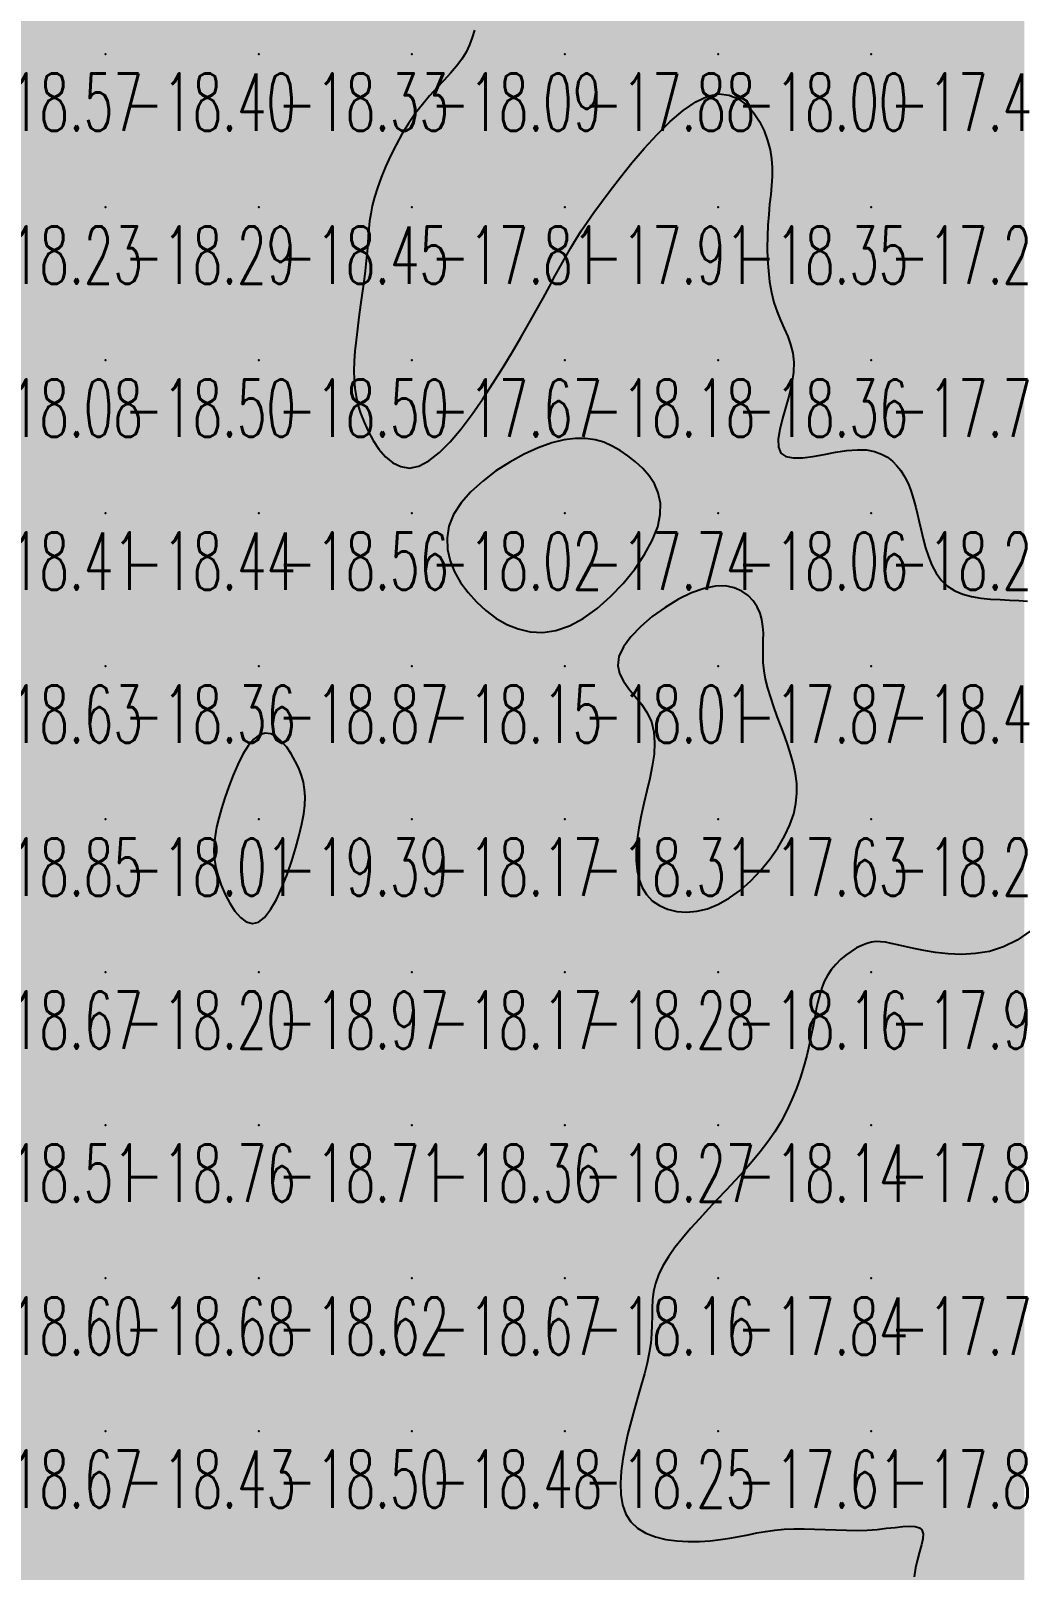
# Model space of a CAD drawing. Header units: millimetres. Extents: x 88261 to 90953, y 390274 to 392322.
# Drawn here: x 89335.4 to 89400, y 391238.2 to 391338.8 of the extents above; entities that cross this region are included whole.
import ezdxf
from ezdxf.enums import TextEntityAlignment as Align

# ---------------------------------------------------------------- set-up
doc = ezdxf.new("R2010")
doc.units = ezdxf.units.MM
doc.header["$LTSCALE"] = 25
for name, color, linetype in [('CN_03_00', 7, 'Continuous'), ('COTEAlt', 7, 'Continuous'), ('TN_COLORIAGE', 7, 'Continuous')]:
    doc.layers.add(name, color=color, linetype=linetype)
doc.styles.add('Simplex 1.0', font='Simplex.shx', dxfattribs={"width": 0.99, "height": 2.5})
doc.styles.get("Standard").update_dxf_attribs({"font": 'times.ttf'})

# ---------------------------------------------------------------- blocks, each defined once
blk = doc.blocks.new('COTE')
at = {"color": 0}
blk.add_point((0, 0), dxfattribs=at)
at = {"layer": 'COTEAlt'}
blk.add_attdef('ALT', text='', height=3.75, dxfattribs=at).set_placement((1.25, -1.25), align=Align.TOP_LEFT)

msp = doc.modelspace()

# ---------------------------------------------------------------- linework, layer by layer
at = {"layer": 'CN_03_00', "elevation": -18, "flags": 128}
for points in [[(89364.34, 391338.83), (89364.2, 391338.33), (89364.03, 391337.85), (89363.81, 391337.38), (89363.51, 391336.92), (89363.16, 391336.46), (89362.77, 391336), (89362.34, 391335.53), (89361.88, 391335.04), (89361.41, 391334.52), (89360.94, 391333.97), (89360.47, 391333.37), (89360.03, 391332.72), (89359.61, 391332.03), (89359.22, 391331.32), (89358.86, 391330.6), (89358.54, 391329.88), (89358.26, 391329.18), (89358.02, 391328.52), (89357.82, 391327.9), (89357.67, 391327.34), (89357.57, 391326.82), (89357.49, 391326.34), (89357.44, 391325.86), (89357.4, 391325.38), (89357.37, 391324.88), (89357.33, 391324.35), (89357.28, 391323.75), (89357.2, 391323.1), (89357.11, 391322.38), (89357.01, 391321.63), (89356.91, 391320.86), (89356.8, 391320.07), (89356.7, 391319.3), (89356.61, 391318.55), (89356.54, 391317.84), (89356.49, 391317.18), (89356.47, 391316.56), (89356.48, 391315.98), (89356.53, 391315.42), (89356.61, 391314.88), (89356.73, 391314.33), (89356.9, 391313.78), (89357.13, 391313.2), (89357.4, 391312.6), (89357.73, 391312), (89358.1, 391311.43), (89358.53, 391310.94), (89359.01, 391310.54), (89359.53, 391310.29), (89360.1, 391310.2), (89360.71, 391310.32), (89361.36, 391310.66), (89362.05, 391311.21), (89362.75, 391311.92), (89363.47, 391312.77), (89364.19, 391313.72), (89364.89, 391314.73), (89365.57, 391315.76), (89366.22, 391316.79), (89366.82, 391317.79), (89367.38, 391318.74), (89367.9, 391319.64), (89368.38, 391320.5), (89368.83, 391321.31), (89369.24, 391322.07), (89369.62, 391322.78), (89369.98, 391323.43), (89370.31, 391324.03), (89370.64, 391324.59), (89370.97, 391325.14), (89371.31, 391325.7), (89371.7, 391326.27), (89372.13, 391326.9), (89372.63, 391327.58), (89373.21, 391328.35), (89373.88, 391329.22), (89374.63, 391330.14), (89375.43, 391331.08), (89376.27, 391332), (89377.12, 391332.84), (89377.97, 391333.57), (89378.8, 391334.14), (89379.59, 391334.51), (89380.31, 391334.65), (89380.98, 391334.58), (89381.57, 391334.33), (89382.1, 391333.93), (89382.56, 391333.43), (89382.95, 391332.85), (89383.26, 391332.23), (89383.49, 391331.61), (89383.65, 391331), (89383.75, 391330.41), (89383.79, 391329.84), (89383.78, 391329.26), (89383.74, 391328.67), (89383.69, 391328.07), (89383.62, 391327.44), (89383.56, 391326.78), (89383.51, 391326.08), (89383.48, 391325.35), (89383.47, 391324.6), (89383.49, 391323.84), (89383.54, 391323.1), (89383.62, 391322.37), (89383.74, 391321.67), (89383.9, 391321.02), (89384.11, 391320.42), (89384.34, 391319.86), (89384.57, 391319.33), (89384.8, 391318.8), (89384.99, 391318.27), (89385.13, 391317.71), (89385.21, 391317.11), (89385.19, 391316.46), (89385.08, 391315.73), (89384.9, 391314.97), (89384.68, 391314.19), (89384.46, 391313.43), (89384.28, 391312.72), (89384.18, 391312.09), (89384.19, 391311.56), (89384.35, 391311.18), (89384.68, 391310.95), (89385.16, 391310.86), (89385.76, 391310.87), (89386.45, 391310.96), (89387.18, 391311.09), (89387.93, 391311.23), (89388.66, 391311.34), (89389.34, 391311.4), (89389.95, 391311.38), (89390.47, 391311.28), (89390.93, 391311.11), (89391.32, 391310.9), (89391.65, 391310.64), (89391.93, 391310.34), (89392.18, 391310.03), (89392.38, 391309.71), (89392.56, 391309.4), (89392.71, 391309.07), (89392.84, 391308.74), (89392.96, 391308.39), (89393.07, 391308.02), (89393.18, 391307.62), (89393.28, 391307.17), (89393.39, 391306.68), (89393.51, 391306.15), (89393.64, 391305.58), (89393.8, 391304.99), (89393.99, 391304.41), (89394.22, 391303.85), (89394.5, 391303.33), (89394.84, 391302.86), (89395.24, 391302.47), (89395.71, 391302.17), (89396.24, 391301.95), (89396.81, 391301.8), (89397.41, 391301.7), (89398.04, 391301.64), (89398.67, 391301.6), (89399.29, 391301.57), (89399.9, 391301.54), (89400.47, 391301.5)], [(89400.63, 391279.94), (89399.78, 391279.34), (89398.9, 391278.9), (89397.99, 391278.61), (89397.07, 391278.46), (89396.16, 391278.41), (89395.29, 391278.44), (89394.46, 391278.53), (89393.7, 391278.66), (89393.03, 391278.79), (89392.45, 391278.92), (89391.97, 391279.04), (89391.55, 391279.13), (89391.19, 391279.2), (89390.87, 391279.24), (89390.57, 391279.25), (89390.27, 391279.21), (89389.97, 391279.13), (89389.64, 391279), (89389.3, 391278.83), (89388.95, 391278.61), (89388.6, 391278.36), (89388.26, 391278.07), (89387.94, 391277.75), (89387.65, 391277.4), (89387.4, 391277.03), (89387.19, 391276.64), (89387.02, 391276.23), (89386.89, 391275.79), (89386.77, 391275.32), (89386.67, 391274.83), (89386.57, 391274.3), (89386.46, 391273.73), (89386.34, 391273.13), (89386.2, 391272.48), (89386.04, 391271.8), (89385.85, 391271.1), (89385.63, 391270.38), (89385.37, 391269.65), (89385.08, 391268.92), (89384.75, 391268.2), (89384.37, 391267.5), (89383.96, 391266.82), (89383.5, 391266.16), (89383.01, 391265.51), (89382.49, 391264.88), (89381.94, 391264.25), (89381.37, 391263.63), (89380.79, 391263.01), (89380.2, 391262.39), (89379.61, 391261.76), (89379.03, 391261.13), (89378.46, 391260.5), (89377.93, 391259.87), (89377.44, 391259.25), (89377.01, 391258.64), (89376.65, 391258.05), (89376.36, 391257.47), (89376.16, 391256.91), (89376.04, 391256.37), (89375.98, 391255.83), (89375.95, 391255.3), (89375.94, 391254.76), (89375.93, 391254.2), (89375.91, 391253.62), (89375.86, 391253.01), (89375.76, 391252.37), (89375.62, 391251.69), (89375.44, 391250.99), (89375.24, 391250.25), (89375.02, 391249.49), (89374.8, 391248.71), (89374.58, 391247.91), (89374.37, 391247.1), (89374.19, 391246.27), (89374.04, 391245.44), (89373.93, 391244.63), (89373.89, 391243.85), (89373.91, 391243.11), (89374.02, 391242.44), (89374.23, 391241.83), (89374.56, 391241.32), (89374.99, 391240.9), (89375.54, 391240.58), (89376.16, 391240.34), (89376.84, 391240.17), (89377.56, 391240.08), (89378.3, 391240.03), (89379.03, 391240.04), (89379.74, 391240.09), (89380.41, 391240.16), (89381.03, 391240.26), (89381.63, 391240.37), (89382.21, 391240.48), (89382.79, 391240.6), (89383.36, 391240.7), (89383.95, 391240.78), (89384.56, 391240.84), (89385.2, 391240.87), (89385.87, 391240.86), (89386.55, 391240.85), (89387.25, 391240.82), (89387.94, 391240.79), (89388.64, 391240.77), (89389.33, 391240.76), (89390, 391240.78), (89390.64, 391240.83), (89391.26, 391240.9), (89391.82, 391240.96), (89392.33, 391241.02), (89392.77, 391241.04), (89393.13, 391241.02), (89393.4, 391240.94), (89393.57, 391240.79), (89393.64, 391240.54), (89393.62, 391240.22), (89393.53, 391239.82), (89393.41, 391239.37), (89393.27, 391238.86), (89393.15, 391238.31), (89393.07, 391237.73)]]:
    msp.add_lwpolyline(points, dxfattribs=at)
at = {"layer": 'CN_03_00', "flags": 128}
for points, elevation in [([(89376.48, 391307.17), (89376.49, 391307.9), (89376.35, 391308.57), (89376.1, 391309.16), (89375.76, 391309.7), (89375.34, 391310.18), (89374.87, 391310.61), (89374.37, 391311), (89373.86, 391311.34), (89373.34, 391311.64), (89372.8, 391311.88), (89372.22, 391312.05), (89371.6, 391312.14), (89370.93, 391312.14), (89370.2, 391312.05), (89369.39, 391311.85), (89368.51, 391311.53), (89367.59, 391311.11), (89366.65, 391310.59), (89365.74, 391310.01), (89364.88, 391309.35), (89364.11, 391308.65), (89363.47, 391307.92), (89362.98, 391307.16), (89362.68, 391306.4), (89362.55, 391305.63), (89362.58, 391304.88), (89362.75, 391304.13), (89363.05, 391303.41), (89363.44, 391302.72), (89363.93, 391302.06), (89364.48, 391301.45), (89365.09, 391300.89), (89365.74, 391300.39), (89366.45, 391299.98), (89367.19, 391299.68), (89367.98, 391299.5), (89368.8, 391299.46), (89369.65, 391299.58), (89370.54, 391299.88), (89371.44, 391300.37), (89372.35, 391301.02), (89373.23, 391301.8), (89374.06, 391302.66), (89374.81, 391303.59), (89375.45, 391304.54), (89375.96, 391305.47), (89376.31, 391306.36), (89376.48, 391307.17)], -18), ([(89385.2, 391287.6), (89385.34, 391288.28), (89385.4, 391288.94), (89385.39, 391289.59), (89385.31, 391290.22), (89385.18, 391290.84), (89385.01, 391291.46), (89384.81, 391292.08), (89384.59, 391292.71), (89384.36, 391293.34), (89384.12, 391293.97), (89383.9, 391294.6), (89383.69, 391295.21), (89383.51, 391295.81), (89383.36, 391296.39), (89383.26, 391296.95), (89383.2, 391297.49), (89383.19, 391298), (89383.19, 391298.49), (89383.2, 391298.96), (89383.21, 391299.41), (89383.18, 391299.85), (89383.12, 391300.29), (89383, 391300.71), (89382.81, 391301.13), (89382.55, 391301.52), (89382.21, 391301.87), (89381.8, 391302.16), (89381.3, 391302.37), (89380.73, 391302.49), (89380.08, 391302.48), (89379.34, 391302.33), (89378.52, 391302.04), (89377.66, 391301.62), (89376.79, 391301.09), (89375.96, 391300.49), (89375.2, 391299.84), (89374.56, 391299.17), (89374.07, 391298.51), (89373.78, 391297.88), (89373.7, 391297.3), (89373.82, 391296.77), (89374.08, 391296.26), (89374.43, 391295.77), (89374.84, 391295.27), (89375.25, 391294.76), (89375.62, 391294.21), (89375.9, 391293.62), (89376.06, 391292.96), (89376.11, 391292.25), (89376.07, 391291.5), (89375.96, 391290.72), (89375.8, 391289.91), (89375.61, 391289.1), (89375.41, 391288.28), (89375.23, 391287.48), (89375.08, 391286.69), (89374.97, 391285.94), (89374.9, 391285.22), (89374.9, 391284.53), (89374.96, 391283.9), (89375.09, 391283.31), (89375.29, 391282.78), (89375.58, 391282.32), (89375.96, 391281.92), (89376.43, 391281.6), (89376.96, 391281.36), (89377.55, 391281.22), (89378.19, 391281.17), (89378.87, 391281.23), (89379.57, 391281.4), (89380.28, 391281.69), (89381, 391282.1), (89381.71, 391282.62), (89382.39, 391283.23), (89383.04, 391283.91), (89383.63, 391284.63), (89384.16, 391285.38), (89384.6, 391286.14), (89384.95, 391286.88), (89385.2, 391287.6)], -18), ([(89353.07, 391286.94), (89353.19, 391287.59), (89353.26, 391288.17), (89353.28, 391288.7), (89353.25, 391289.19), (89353.17, 391289.66), (89353.04, 391290.11), (89352.87, 391290.58), (89352.64, 391291.05), (89352.38, 391291.52), (89352.08, 391291.96), (89351.75, 391292.33), (89351.41, 391292.63), (89351.04, 391292.82), (89350.67, 391292.87), (89350.3, 391292.77), (89349.93, 391292.48), (89349.57, 391292.05), (89349.22, 391291.49), (89348.9, 391290.83), (89348.59, 391290.12), (89348.3, 391289.38), (89348.05, 391288.65), (89347.83, 391287.95), (89347.64, 391287.31), (89347.5, 391286.72), (89347.4, 391286.17), (89347.34, 391285.64), (89347.33, 391285.13), (89347.37, 391284.62), (89347.46, 391284.08), (89347.61, 391283.52), (89347.81, 391282.93), (89348.07, 391282.32), (89348.37, 391281.75), (89348.7, 391281.23), (89349.06, 391280.82), (89349.44, 391280.53), (89349.84, 391280.42), (89350.24, 391280.51), (89350.64, 391280.82), (89351.03, 391281.34), (89351.41, 391282.01), (89351.77, 391282.79), (89352.11, 391283.64), (89352.41, 391284.53), (89352.68, 391285.4), (89352.9, 391286.21), (89353.07, 391286.94)], -19)]:
    msp.add_lwpolyline(points, close=True, dxfattribs=dict(at, elevation=elevation))
at = {"layer": 'TN_COLORIAGE', "color": 203}
for points in [[(89330.25, 391337.24, -18.35), (89340.25, 391337.24, -18.35), (89340.25, 391347.24, -18.35)], [(89330.25, 391347.24, -18.35), (89330.25, 391337.24, -18.35), (89340.25, 391347.24, -18.35)], [(89340.25, 391337.24, -18.22), (89350.25, 391337.24, -18.22), (89350.25, 391347.24, -18.22)], [(89340.25, 391347.24, -18.22), (89340.25, 391337.24, -18.22), (89350.25, 391347.24, -18.22)], [(89350.25, 391337.24, -18.54), (89360.25, 391337.24, -18.54), (89360.25, 391347.24, -18.54)], [(89350.25, 391347.24, -18.54), (89350.25, 391337.24, -18.54), (89360.25, 391347.24, -18.54)], [(89360.25, 391347.24, -18), (89368.28, 391347.24, -18), (89360.25, 391337.24, -18), (89364.37, 391341.36, -18)], [(89364.37, 391341.36, -18.09), (89364.55, 391337.24, -18.09), (89360.25, 391337.24, -18.09)], [(89330.25, 391327.24, -18.4), (89340.25, 391327.24, -18.4), (89340.25, 391337.24, -18.4)], [(89330.25, 391337.24, -18.4), (89330.25, 391327.24, -18.4), (89340.25, 391337.24, -18.4)], [(89340.25, 391327.24, -18.33), (89350.25, 391327.24, -18.33), (89350.25, 391337.24, -18.33)], [(89340.25, 391337.24, -18.33), (89340.25, 391327.24, -18.33), (89350.25, 391337.24, -18.33)], [(89350.25, 391327.24, -18), (89357.29, 391327.24, -18), (89360.25, 391337.24, -18), (89360.25, 391333.93, -18)], [(89350.25, 391337.24, -18.09), (89350.25, 391327.24, -18.09), (89360.25, 391337.24, -18.09)], [(89360.25, 391333.93, -18.09), (89364.55, 391337.24, -18.09), (89360.25, 391337.24, -18.09)], [(89372.19, 391327.24, -18.35), (89380.25, 391337.13, -18.35), (89380.25, 391327.24, -18.35)], [(89384.33, 391331.32, -18.35), (89380.25, 391337.13, -18.35), (89380.25, 391327.24, -18.35)], [(89383.4, 391327.24, -18.35), (89384.33, 391331.32, -18.35), (89380.25, 391327.24, -18.35)], [(89330.25, 391317.24, -18.29), (89340.25, 391317.24, -18.29), (89340.25, 391327.24, -18.29)], [(89330.25, 391327.24, -18.29), (89330.25, 391317.24, -18.29), (89340.25, 391327.24, -18.29)], [(89340.25, 391317.24, -18.45), (89350.25, 391317.24, -18.45), (89350.25, 391327.24, -18.45)], [(89340.25, 391327.24, -18.45), (89340.25, 391317.24, -18.45), (89350.25, 391327.24, -18.45)], [(89350.25, 391317.24, -18), (89357.52, 391324.51, -18), (89350.25, 391327.24, -18), (89357.29, 391327.24, -18)], [(89370.25, 391317.24, -18.35), (89380.25, 391317.24, -18.35), (89380.25, 391327.24, -18.35)], [(89380.25, 391327.24, -18), (89372.19, 391327.24, -18), (89370.25, 391317.24, -18), (89370.25, 391324.02, -18)], [(89380.25, 391317.24, -18), (89383.42, 391320.41, -18), (89380.25, 391327.24, -18), (89383.4, 391327.24, -18)], [(89356.29, 391317.24, -18.5), (89357.52, 391324.51, -18.5), (89350.25, 391317.24, -18.5)], [(89366.7, 391317.24, -18.18), (89370.25, 391324.02, -18.18), (89370.25, 391317.24, -18.18)], [(89383.42, 391320.41, -18.36), (89386.34, 391317.24, -18.36), (89380.25, 391317.24, -18.36)], [(89330.25, 391307.24, -18.5), (89340.25, 391307.24, -18.5), (89340.25, 391317.24, -18.5)], [(89330.25, 391317.24, -18.5), (89330.25, 391307.24, -18.5), (89340.25, 391317.24, -18.5)], [(89340.25, 391307.24, -18.5), (89350.25, 391307.24, -18.5), (89350.25, 391317.24, -18.5)], [(89340.25, 391317.24, -18.5), (89340.25, 391307.24, -18.5), (89350.25, 391317.24, -18.5)], [(89350.25, 391307.24, -18), (89356.55, 391313.54, -18), (89350.25, 391317.24, -18), (89356.29, 391317.24, -18)], [(89370.25, 391317.24, -18), (89370.25, 391313.11, -18), (89360.25, 391307.24, -18), (89360.93, 391307.24, -18)], [(89370.25, 391317.24, -18), (89366.7, 391317.24, -18), (89360.25, 391307.24, -18), (89360.25, 391307.78, -18)], [(89380.25, 391317.24, -18), (89374.42, 391311.41, -18), (89370.25, 391317.24, -18), (89370.25, 391313.11, -18)], [(89380.25, 391317.24, -18), (89374.42, 391311.41, -18), (89380.25, 391307.24, -18), (89378.3, 391307.24, -18)], [(89380.25, 391317.24, -18), (89386.34, 391317.24, -18), (89380.25, 391307.24, -18), (89382.38, 391309.37, -18)], [(89350.25, 391307.24, -18), (89356.55, 391313.54, -18), (89360.25, 391307.24, -18), (89360.25, 391307.78, -18)], [(89390.25, 391307.24, -18), (89390.25, 391312.34, -18), (89380.25, 391307.24, -18), (89382.38, 391309.37, -18)], [(89392.69, 391309.68, -18.24), (89390.25, 391312.34, -18.24), (89390.25, 391307.24, -18.24)], [(89392.69, 391309.68, -18.24), (89393.29, 391307.24, -18.24), (89390.25, 391307.24, -18.24)], [(89330.25, 391297.24, -18.44), (89340.25, 391297.24, -18.44), (89340.25, 391307.24, -18.44)], [(89330.25, 391307.24, -18.44), (89330.25, 391297.24, -18.44), (89340.25, 391307.24, -18.44)], [(89340.25, 391297.24, -18.56), (89350.25, 391297.24, -18.56), (89350.25, 391307.24, -18.56)], [(89340.25, 391307.24, -18.56), (89340.25, 391297.24, -18.56), (89350.25, 391307.24, -18.56)], [(89350.25, 391297.24, -18.02), (89360.25, 391297.24, -18.02), (89360.25, 391307.24, -18.02)], [(89350.25, 391307.24, -18.02), (89350.25, 391297.24, -18.02), (89360.25, 391307.24, -18.02)], [(89360.25, 391297.24, -18), (89363.92, 391300.92, -18), (89360.25, 391307.24, -18), (89360.93, 391307.24, -18)], [(89380.25, 391307.24, -18), (89380.25, 391304, -18), (89370.25, 391297.24, -18), (89371.27, 391297.24, -18)], [(89380.25, 391307.24, -18), (89378.3, 391307.24, -18), (89370.25, 391297.24, -18), (89370.25, 391297.79, -18)], [(89390.25, 391307.24, -18), (89383.76, 391300.76, -18), (89380.25, 391307.24, -18), (89380.25, 391304, -18)], [(89390.25, 391297.24, -18), (89382.69, 391297.24, -18), (89390.25, 391307.24, -18), (89383.76, 391300.76, -18)], [(89390.25, 391297.24, -18), (89394.48, 391301.47, -18), (89390.25, 391307.24, -18), (89393.29, 391307.24, -18)], [(89400.25, 391297.24, -18), (89400.25, 391301.72, -18), (89390.25, 391297.24, -18), (89394.48, 391301.47, -18)], [(89360.25, 391297.24, -18), (89363.92, 391300.92, -18), (89370.25, 391297.24, -18), (89370.25, 391297.79, -18)], [(89330.25, 391287.24, -18.36), (89340.25, 391287.24, -18.36), (89340.25, 391297.24, -18.36)], [(89330.25, 391297.24, -18.36), (89330.25, 391287.24, -18.36), (89340.25, 391297.24, -18.36)], [(89350.25, 391294.75, -18.01), (89347.43, 391287.24, -18.01), (89350.25, 391297.24, -18.01), (89340.25, 391287.24, -18.01)], [(89340.25, 391297.24, -18.87), (89340.25, 391287.24, -18.87), (89350.25, 391297.24, -18.87)], [(89350.25, 391294.75, -18.15), (89353.38, 391290.37, -18.15), (89350.25, 391297.24, -18.15), (89360.25, 391297.24, -18.15)], [(89353.44, 391287.24, -18.15), (89353.38, 391290.37, -18.15), (89360.25, 391287.24, -18.15), (89360.25, 391297.24, -18.15)], [(89360.25, 391287.24, -18.01), (89370.25, 391287.24, -18.01), (89370.25, 391297.24, -18.01)], [(89360.25, 391297.24, -18.01), (89360.25, 391287.24, -18.01), (89370.25, 391297.24, -18.01)], [(89370.25, 391287.24, -18), (89377.32, 391294.31, -18), (89370.25, 391297.24, -18), (89371.27, 391297.24, -18)], [(89385.02, 391292.01, -18.4), (89382.69, 391297.24, -18.4), (89390.25, 391297.24, -18.4)], [(89390.25, 391297.24, -18), (89385.02, 391292.01, -18), (89390.25, 391287.24, -18), (89386.11, 391287.24, -18)], [(89390.25, 391287.24, -18.44), (89400.25, 391287.24, -18.44), (89400.25, 391297.24, -18.44)], [(89390.25, 391297.24, -18.44), (89390.25, 391287.24, -18.44), (89400.25, 391297.24, -18.44)], [(89374.86, 391287.24, -18.31), (89377.32, 391294.31, -18.31), (89370.25, 391287.24, -18.31)], [(89330.25, 391277.24, -18.01), (89340.25, 391277.24, -18.01), (89340.25, 391287.24, -18.01)], [(89330.25, 391287.24, -18.01), (89330.25, 391277.24, -18.01), (89340.25, 391287.24, -18.01)], [(89347, 391283.99, -18.01), (89347.43, 391287.24, -18.01), (89340.25, 391277.24, -18.01), (89340.25, 391287.24, -18.01)], [(89350.25, 391277.24, -18.17), (89360.25, 391277.24, -18.17), (89360.25, 391287.24, -18.17)], [(89350.25, 391277.96, -18.17), (89353.44, 391287.24, -18.17), (89350.25, 391277.24, -18.17), (89360.25, 391287.24, -18.17)], [(89360.25, 391277.24, -18.31), (89370.25, 391277.24, -18.31), (89370.25, 391287.24, -18.31)], [(89360.25, 391287.24, -18.31), (89360.25, 391277.24, -18.31), (89370.25, 391287.24, -18.31)], [(89370.25, 391287.24, -18), (89374.86, 391287.24, -18), (89370.25, 391277.24, -18), (89374.6, 391281.59, -18)], [(89390.25, 391287.24, -18), (89390.25, 391279.66, -18), (89380.25, 391277.24, -18), (89386.89, 391277.24, -18)], [(89390.25, 391287.24, -18), (89386.11, 391287.24, -18), (89380.25, 391277.24, -18), (89380.25, 391280.32, -18)], [(89400.25, 391287.24, -18), (89391.92, 391278.91, -18), (89390.25, 391287.24, -18), (89390.25, 391279.66, -18)], [(89391.92, 391278.91, -18.41), (89400.25, 391277.47, -18.41), (89400.25, 391287.24, -18.41)], [(89350.25, 391277.96, -18.2), (89347, 391283.99, -18.2), (89350.25, 391277.24, -18.2), (89340.25, 391277.24, -18.2)], [(89370.25, 391277.24, -18), (89374.6, 391281.59, -18), (89380.25, 391277.24, -18), (89380.25, 391280.32, -18)], [(89330.25, 391267.24, -18.2), (89340.25, 391267.24, -18.2), (89340.25, 391277.24, -18.2)], [(89330.25, 391277.24, -18.2), (89330.25, 391267.24, -18.2), (89340.25, 391277.24, -18.2)], [(89340.25, 391267.24, -18.97), (89350.25, 391267.24, -18.97), (89350.25, 391277.24, -18.97)], [(89340.25, 391277.24, -18.97), (89340.25, 391267.24, -18.97), (89350.25, 391277.24, -18.97)], [(89350.25, 391267.24, -18.17), (89360.25, 391267.24, -18.17), (89360.25, 391277.24, -18.17)], [(89350.25, 391277.24, -18.17), (89350.25, 391267.24, -18.17), (89360.25, 391277.24, -18.17)], [(89360.25, 391267.24, -18.28), (89370.25, 391267.24, -18.28), (89370.25, 391277.24, -18.28)], [(89360.25, 391277.24, -18.28), (89360.25, 391267.24, -18.28), (89370.25, 391277.24, -18.28)], [(89370.25, 391267.24, -18.16), (89380.25, 391267.24, -18.16), (89380.25, 391277.24, -18.16)], [(89370.25, 391277.24, -18.16), (89370.25, 391267.24, -18.16), (89380.25, 391277.24, -18.16)], [(89380.25, 391277.24, -18), (89386.89, 391277.24, -18), (89380.25, 391267.24, -18), (89386.58, 391273.57, -18)], [(89384.85, 391267.24, -18.14), (89386.58, 391273.57, -18.14), (89380.25, 391267.24, -18.14)], [(89330.25, 391257.24, -18.76), (89340.25, 391257.24, -18.76), (89340.25, 391267.24, -18.76)], [(89330.25, 391267.24, -18.76), (89330.25, 391257.24, -18.76), (89340.25, 391267.24, -18.76)], [(89340.25, 391257.24, -18.71), (89350.25, 391257.24, -18.71), (89350.25, 391267.24, -18.71)], [(89340.25, 391267.24, -18.71), (89340.25, 391257.24, -18.71), (89350.25, 391267.24, -18.71)], [(89350.25, 391257.24, -18.36), (89360.25, 391257.24, -18.36), (89360.25, 391267.24, -18.36)], [(89350.25, 391267.24, -18.36), (89350.25, 391257.24, -18.36), (89360.25, 391267.24, -18.36)], [(89360.25, 391257.24, -18.27), (89370.25, 391257.24, -18.27), (89370.25, 391267.24, -18.27)], [(89360.25, 391267.24, -18.27), (89360.25, 391257.24, -18.27), (89370.25, 391267.24, -18.27)], [(89370.25, 391257.24, -18), (89375.38, 391257.24, -18), (89380.25, 391267.24, -18), (89380.25, 391262.47, -18)], [(89370.25, 391267.24, -18.14), (89370.25, 391257.24, -18.14), (89380.25, 391267.24, -18.14)], [(89384.85, 391267.24, -18.14), (89380.25, 391262.47, -18.14), (89380.25, 391267.24, -18.14)], [(89330.25, 391247.24, -18.68), (89340.25, 391247.24, -18.68), (89340.25, 391257.24, -18.68)], [(89330.25, 391257.24, -18.68), (89330.25, 391247.24, -18.68), (89340.25, 391257.24, -18.68)], [(89340.25, 391247.24, -18.62), (89350.25, 391247.24, -18.62), (89350.25, 391257.24, -18.62)], [(89340.25, 391257.24, -18.62), (89340.25, 391247.24, -18.62), (89350.25, 391257.24, -18.62)], [(89350.25, 391247.24, -18.67), (89360.25, 391247.24, -18.67), (89360.25, 391257.24, -18.67)], [(89350.25, 391257.24, -18.67), (89350.25, 391247.24, -18.67), (89360.25, 391257.24, -18.67)], [(89360.25, 391247.24, -18.16), (89370.25, 391247.24, -18.16), (89370.25, 391257.24, -18.16)], [(89360.25, 391257.24, -18.16), (89360.25, 391247.24, -18.16), (89370.25, 391257.24, -18.16)], [(89370.25, 391247.24, -18), (89376.41, 391253.4, -18), (89370.25, 391257.24, -18), (89375.38, 391257.24, -18)], [(89374.15, 391247.24, -18.25), (89376.41, 391253.4, -18.25), (89370.25, 391247.24, -18.25)], [(89330.25, 391237.24, -18.43), (89340.25, 391237.24, -18.43), (89340.25, 391247.24, -18.43)], [(89330.25, 391247.24, -18.43), (89330.25, 391237.24, -18.43), (89340.25, 391247.24, -18.43)], [(89340.25, 391237.24, -18.5), (89350.25, 391237.24, -18.5), (89350.25, 391247.24, -18.5)], [(89340.25, 391247.24, -18.5), (89340.25, 391237.24, -18.5), (89350.25, 391247.24, -18.5)], [(89350.25, 391237.24, -18.48), (89360.25, 391237.24, -18.48), (89360.25, 391247.24, -18.48)], [(89350.25, 391247.24, -18.48), (89350.25, 391237.24, -18.48), (89360.25, 391247.24, -18.48)], [(89360.25, 391237.24, -18.25), (89370.25, 391237.24, -18.25), (89370.25, 391247.24, -18.25)], [(89360.25, 391247.24, -18.25), (89360.25, 391237.24, -18.25), (89370.25, 391247.24, -18.25)], [(89370.25, 391247.24, -18), (89374.15, 391247.24, -18), (89370.25, 391237.24, -18), (89373.23, 391240.22, -18)], [(89380.25, 391237.24, -18), (89384.22, 391241.21, -18), (89390.25, 391237.24, -18), (89390.25, 391240.43, -18)], [(89380.25, 391239.77, -18.13), (89384.22, 391241.21, -18.13), (89380.25, 391237.24, -18.13)], [(89392.11, 391237.24, -18.09), (89394.77, 391241.76, -18.09), (89390.25, 391237.24, -18.09)], [(89390.25, 391240.43, -18.09), (89394.77, 391241.76, -18.09), (89390.25, 391237.24, -18.09)], [(89370.25, 391237.24, -18), (89373.23, 391240.22, -18), (89380.25, 391237.24, -18), (89380.25, 391239.77, -18)]]:
    msp.add_solid(points, dxfattribs=at)
at = {"layer": 'TN_COLORIAGE', "color": 193}
for points in [[(89364.55, 391337.24, -17.87), (89364.37, 391341.36, -17.87), (89370.25, 391337.24, -17.87), (89370.25, 391347.24, -17.87)], [(89370.25, 391337.24, -17.9), (89380.25, 391337.24, -17.9), (89380.25, 391347.24, -17.9)], [(89370.25, 391347.24, -17.9), (89370.25, 391337.24, -17.9), (89380.25, 391347.24, -17.9)], [(89380.25, 391337.24, -17.71), (89390.25, 391337.24, -17.71), (89390.25, 391347.24, -17.71)], [(89380.25, 391347.24, -17.71), (89380.25, 391337.24, -17.71), (89390.25, 391347.24, -17.71)], [(89390.25, 391337.24, -17.7), (89400.25, 391337.24, -17.7), (89400.25, 391347.24, -17.7)], [(89390.25, 391347.24, -17.7), (89390.25, 391337.24, -17.7), (89400.25, 391347.24, -17.7)], [(89360.25, 391327.24, -17.88), (89370.25, 391327.24, -17.88), (89370.25, 391337.24, -17.88)], [(89364.55, 391337.24, -17.81), (89360.25, 391333.93, -17.81), (89370.25, 391337.24, -17.81), (89360.25, 391327.24, -17.81)], [(89380.25, 391337.13, -17.91), (89372.19, 391327.24, -17.91), (89380.25, 391337.24, -17.91), (89370.25, 391327.24, -17.91)], [(89370.25, 391337.24, -18), (89370.25, 391327.24, -18), (89380.25, 391337.24, -18)], [(89380.25, 391337.13, -17.49), (89384.33, 391331.32, -17.49), (89380.25, 391337.24, -17.49), (89390.25, 391337.24, -17.49)], [(89384.33, 391331.32, -17.23), (89383.4, 391327.24, -17.23), (89390.25, 391337.24, -17.23), (89390.25, 391327.24, -17.23)], [(89390.25, 391327.24, -17.43), (89400.25, 391327.24, -17.43), (89400.25, 391337.24, -17.43)], [(89390.25, 391337.24, -17.43), (89390.25, 391327.24, -17.43), (89400.25, 391337.24, -17.43)], [(89360.25, 391333.93, -17.81), (89357.29, 391327.24, -17.81), (89360.25, 391327.24, -17.81)], [(89357.52, 391324.51, -17.67), (89356.29, 391317.24, -17.67), (89360.25, 391327.24, -17.67), (89360.25, 391317.24, -17.67)], [(89357.29, 391327.24, -17.81), (89357.52, 391324.51, -17.81), (89360.25, 391327.24, -17.81)], [(89370.25, 391324.02, -17.67), (89366.7, 391317.24, -17.67), (89370.25, 391327.24, -17.67), (89360.25, 391317.24, -17.67)], [(89360.25, 391327.24, -17.91), (89360.25, 391317.24, -17.91), (89370.25, 391327.24, -17.91)], [(89370.25, 391324.02, -17.91), (89372.19, 391327.24, -17.91), (89370.25, 391327.24, -17.91)], [(89383.4, 391327.24, -17.23), (89383.42, 391320.41, -17.23), (89390.25, 391327.24, -17.23)], [(89386.34, 391317.24, -17.23), (89383.42, 391320.41, -17.23), (89390.25, 391317.24, -17.23), (89390.25, 391327.24, -17.23)], [(89390.25, 391317.24, -17.5), (89400.25, 391317.24, -17.5), (89400.25, 391327.24, -17.5)], [(89390.25, 391327.24, -17.5), (89390.25, 391317.24, -17.5), (89400.25, 391327.24, -17.5)], [(89356.29, 391317.24, -17.67), (89356.55, 391313.54, -17.67), (89360.25, 391317.24, -17.67)], [(89360.25, 391307.78, -17.67), (89356.55, 391313.54, -17.67), (89360.25, 391317.24, -17.67)], [(89360.25, 391307.78, -17.67), (89366.7, 391317.24, -17.67), (89360.25, 391317.24, -17.67)], [(89382.38, 391309.37, -17.77), (89390.25, 391312.34, -17.77), (89390.25, 391317.24, -17.77)], [(89382.38, 391309.37, -17.77), (89386.34, 391317.24, -17.77), (89390.25, 391317.24, -17.77)], [(89390.25, 391312.34, -17.26), (89392.69, 391309.68, -17.26), (89390.25, 391317.24, -17.26), (89400.25, 391317.24, -17.26)], [(89393.29, 391307.24, -17.26), (89392.69, 391309.68, -17.26), (89400.25, 391307.24, -17.26), (89400.25, 391317.24, -17.26)], [(89360.93, 391307.24, -17.74), (89370.25, 391313.11, -17.74), (89370.25, 391307.24, -17.74)], [(89370.25, 391313.11, -17.74), (89374.42, 391311.41, -17.74), (89370.25, 391307.24, -17.74)], [(89378.3, 391307.24, -17.74), (89374.42, 391311.41, -17.74), (89370.25, 391307.24, -17.74)], [(89360.93, 391307.24, -17.74), (89363.92, 391300.92, -17.74), (89370.25, 391307.24, -17.74)], [(89370.25, 391297.79, -17.74), (89363.92, 391300.92, -17.74), (89370.25, 391307.24, -17.74)], [(89370.25, 391297.79, -17.74), (89378.3, 391307.24, -17.74), (89370.25, 391307.24, -17.74)], [(89393.29, 391307.24, -17.45), (89394.48, 391301.47, -17.45), (89400.25, 391307.24, -17.45)], [(89394.48, 391301.47, -17.45), (89400.25, 391301.72, -17.45), (89400.25, 391307.24, -17.45)], [(89371.27, 391297.24, -17.87), (89380.25, 391304, -17.87), (89380.25, 391297.24, -17.87)], [(89380.25, 391304, -17.87), (89383.76, 391300.76, -17.87), (89380.25, 391297.24, -17.87)], [(89383.76, 391300.76, -17.87), (89382.69, 391297.24, -17.87), (89380.25, 391297.24, -17.87)], [(89371.27, 391297.24, -17.87), (89377.32, 391294.31, -17.87), (89380.25, 391297.24, -17.87)], [(89377.32, 391294.31, -17.63), (89374.86, 391287.24, -17.63), (89380.25, 391297.24, -17.63), (89380.25, 391287.24, -17.63)], [(89382.69, 391297.24, -17.63), (89385.02, 391292.01, -17.63), (89380.25, 391297.24, -17.63), (89380.25, 391287.24, -17.63)], [(89386.11, 391287.24, -17.63), (89385.02, 391292.01, -17.63), (89380.25, 391287.24, -17.63)], [(89380.25, 391280.32, -17.63), (89374.6, 391281.59, -17.63), (89380.25, 391287.24, -17.63)], [(89374.6, 391281.59, -17.63), (89374.86, 391287.24, -17.63), (89380.25, 391287.24, -17.63)], [(89380.25, 391280.32, -17.63), (89386.11, 391287.24, -17.63), (89380.25, 391287.24, -17.63)], [(89386.89, 391277.24, -17.92), (89390.25, 391279.66, -17.92), (89390.25, 391277.24, -17.92)], [(89390.25, 391279.66, -17.92), (89391.92, 391278.91, -17.92), (89390.25, 391277.24, -17.92)], [(89400.25, 391277.47, -17.92), (89391.92, 391278.91, -17.92), (89400.25, 391277.24, -17.92), (89390.25, 391277.24, -17.92)], [(89386.58, 391273.57, -17.83), (89384.85, 391267.24, -17.83), (89390.25, 391277.24, -17.83), (89390.25, 391267.24, -17.83)], [(89386.58, 391273.57, -17.92), (89386.89, 391277.24, -17.92), (89390.25, 391277.24, -17.92)], [(89390.25, 391267.24, -17.99), (89400.25, 391267.24, -17.99), (89400.25, 391277.24, -17.99)], [(89390.25, 391277.24, -17.99), (89390.25, 391267.24, -17.99), (89400.25, 391277.24, -17.99)], [(89380.25, 391257.24, -17.83), (89390.25, 391257.24, -17.83), (89390.25, 391267.24, -17.83)], [(89380.25, 391262.47, -17.83), (89384.85, 391267.24, -17.83), (89380.25, 391257.24, -17.83), (89390.25, 391267.24, -17.83)], [(89390.25, 391257.24, -17.84), (89400.25, 391257.24, -17.84), (89400.25, 391267.24, -17.84)], [(89390.25, 391267.24, -17.84), (89390.25, 391257.24, -17.84), (89400.25, 391267.24, -17.84)], [(89380.25, 391262.47, -17.84), (89375.38, 391257.24, -17.84), (89380.25, 391257.24, -17.84)], [(89376.41, 391253.4, -17.61), (89374.15, 391247.24, -17.61), (89380.25, 391257.24, -17.61), (89380.25, 391247.24, -17.61)], [(89375.38, 391257.24, -17.84), (89376.41, 391253.4, -17.84), (89380.25, 391257.24, -17.84)], [(89380.25, 391247.24, -17.78), (89390.25, 391247.24, -17.78), (89390.25, 391257.24, -17.78)], [(89380.25, 391257.24, -17.78), (89380.25, 391247.24, -17.78), (89390.25, 391257.24, -17.78)], [(89390.25, 391247.24, -17.87), (89400.25, 391247.24, -17.87), (89400.25, 391257.24, -17.87)], [(89390.25, 391257.24, -17.87), (89390.25, 391247.24, -17.87), (89400.25, 391257.24, -17.87)], [(89380.25, 391239.77, -17.61), (89373.23, 391240.22, -17.61), (89380.25, 391247.24, -17.61)], [(89373.23, 391240.22, -17.61), (89374.15, 391247.24, -17.61), (89380.25, 391247.24, -17.61)], [(89384.22, 391241.21, -17.61), (89380.25, 391239.77, -17.61), (89390.25, 391247.24, -17.61), (89380.25, 391247.24, -17.61)], [(89390.25, 391240.43, -17.8), (89384.22, 391241.21, -17.8), (89390.25, 391247.24, -17.8)], [(89394.77, 391241.76, -17.8), (89390.25, 391240.43, -17.8), (89400.25, 391247.24, -17.8), (89390.25, 391247.24, -17.8)], [(89394.77, 391241.76, -17.59), (89392.11, 391237.24, -17.59), (89400.25, 391247.24, -17.59), (89400.25, 391237.24, -17.59)]]:
    msp.add_solid(points, dxfattribs=at)
at = {"layer": 'TN_COLORIAGE', "color": 213}
for points in [[(89347.43, 391287.24, -19.39), (89350.25, 391294.75, -19.39), (89350.25, 391287.24, -19.39)], [(89353.38, 391290.37, -19.39), (89350.25, 391294.75, -19.39), (89350.25, 391287.24, -19.39)], [(89353.38, 391290.37, -19.39), (89353.44, 391287.24, -19.39), (89350.25, 391287.24, -19.39)], [(89347, 391283.99, -19.39), (89350.25, 391277.96, -19.39), (89350.25, 391287.24, -19.39)], [(89347.43, 391287.24, -19.39), (89347, 391283.99, -19.39), (89350.25, 391287.24, -19.39)], [(89353.44, 391287.24, -19.39), (89350.25, 391277.96, -19.39), (89350.25, 391287.24, -19.39)]]:
    msp.add_solid(points, dxfattribs=at)

# ---------------------------------------------------------------- block references
at = {"layer": 'COTEAlt'}
ref = msp.add_blockref('COTE', (89330.25, 391337.24), dxfattribs=at)
ref.add_attrib('ALT', '-18.57', dxfattribs={"height": 3.75, "style": 'Simplex 1.0', "width": 0.6}).set_placement((89331.5, 391335.99), align=Align.TOP_LEFT)
ref = msp.add_blockref('COTE', (89340.25, 391337.24), dxfattribs=at)
ref.add_attrib('ALT', '-18.40', dxfattribs={"height": 3.75, "style": 'Simplex 1.0', "width": 0.6}).set_placement((89341.5, 391335.99), align=Align.TOP_LEFT)
ref = msp.add_blockref('COTE', (89350.25, 391337.24), dxfattribs=at)
ref.add_attrib('ALT', '-18.33', dxfattribs={"height": 3.75, "style": 'Simplex 1.0', "width": 0.6}).set_placement((89351.5, 391335.99), align=Align.TOP_LEFT)
ref = msp.add_blockref('COTE', (89360.25, 391337.24), dxfattribs=at)
ref.add_attrib('ALT', '-18.09', dxfattribs={"height": 3.75, "style": 'Simplex 1.0', "width": 0.6}).set_placement((89361.5, 391335.99), align=Align.TOP_LEFT)
ref = msp.add_blockref('COTE', (89370.25, 391337.24), dxfattribs=at)
ref.add_attrib('ALT', '-17.88', dxfattribs={"height": 3.75, "style": 'Simplex 1.0', "width": 0.6}).set_placement((89371.5, 391335.99), align=Align.TOP_LEFT)
ref = msp.add_blockref('COTE', (89380.25, 391337.24), dxfattribs=at)
ref.add_attrib('ALT', '-18.00', dxfattribs={"height": 3.75, "style": 'Simplex 1.0', "width": 0.6}).set_placement((89381.5, 391335.99), align=Align.TOP_LEFT)
ref = msp.add_blockref('COTE', (89390.25, 391337.24), dxfattribs=at)
ref.add_attrib('ALT', '-17.49', dxfattribs={"height": 3.75, "style": 'Simplex 1.0', "width": 0.6}).set_placement((89391.5, 391335.99), align=Align.TOP_LEFT)
ref = msp.add_blockref('COTE', (89330.25, 391327.24), dxfattribs=at)
ref.add_attrib('ALT', '-18.23', dxfattribs={"height": 3.75, "style": 'Simplex 1.0', "width": 0.6}).set_placement((89331.5, 391325.99), align=Align.TOP_LEFT)
ref = msp.add_blockref('COTE', (89340.25, 391327.24), dxfattribs=at)
ref.add_attrib('ALT', '-18.29', dxfattribs={"height": 3.75, "style": 'Simplex 1.0', "width": 0.6}).set_placement((89341.5, 391325.99), align=Align.TOP_LEFT)
ref = msp.add_blockref('COTE', (89350.25, 391327.24), dxfattribs=at)
ref.add_attrib('ALT', '-18.45', dxfattribs={"height": 3.75, "style": 'Simplex 1.0', "width": 0.6}).set_placement((89351.5, 391325.99), align=Align.TOP_LEFT)
ref = msp.add_blockref('COTE', (89360.25, 391327.24), dxfattribs=at)
ref.add_attrib('ALT', '-17.81', dxfattribs={"height": 3.75, "style": 'Simplex 1.0', "width": 0.6}).set_placement((89361.5, 391325.99), align=Align.TOP_LEFT)
ref = msp.add_blockref('COTE', (89370.25, 391327.24), dxfattribs=at)
ref.add_attrib('ALT', '-17.91', dxfattribs={"height": 3.75, "style": 'Simplex 1.0', "width": 0.6}).set_placement((89371.5, 391325.99), align=Align.TOP_LEFT)
ref = msp.add_blockref('COTE', (89380.25, 391327.24), dxfattribs=at)
ref.add_attrib('ALT', '-18.35', dxfattribs={"height": 3.75, "style": 'Simplex 1.0', "width": 0.6}).set_placement((89381.5, 391325.99), align=Align.TOP_LEFT)
ref = msp.add_blockref('COTE', (89390.25, 391327.24), dxfattribs=at)
ref.add_attrib('ALT', '-17.23', dxfattribs={"height": 3.75, "style": 'Simplex 1.0', "width": 0.6}).set_placement((89391.5, 391325.99), align=Align.TOP_LEFT)
ref = msp.add_blockref('COTE', (89330.25, 391317.24), dxfattribs=at)
ref.add_attrib('ALT', '-18.08', dxfattribs={"height": 3.75, "style": 'Simplex 1.0', "width": 0.6}).set_placement((89331.5, 391315.99), align=Align.TOP_LEFT)
ref = msp.add_blockref('COTE', (89340.25, 391317.24), dxfattribs=at)
ref.add_attrib('ALT', '-18.50', dxfattribs={"height": 3.75, "style": 'Simplex 1.0', "width": 0.6}).set_placement((89341.5, 391315.99), align=Align.TOP_LEFT)
ref = msp.add_blockref('COTE', (89350.25, 391317.24), dxfattribs=at)
ref.add_attrib('ALT', '-18.50', dxfattribs={"height": 3.75, "style": 'Simplex 1.0', "width": 0.6}).set_placement((89351.5, 391315.99), align=Align.TOP_LEFT)
ref = msp.add_blockref('COTE', (89360.25, 391317.24), dxfattribs=at)
ref.add_attrib('ALT', '-17.67', dxfattribs={"height": 3.75, "style": 'Simplex 1.0', "width": 0.6}).set_placement((89361.5, 391315.99), align=Align.TOP_LEFT)
ref = msp.add_blockref('COTE', (89370.25, 391317.24), dxfattribs=at)
ref.add_attrib('ALT', '-18.18', dxfattribs={"height": 3.75, "style": 'Simplex 1.0', "width": 0.6}).set_placement((89371.5, 391315.99), align=Align.TOP_LEFT)
ref = msp.add_blockref('COTE', (89380.25, 391317.24), dxfattribs=at)
ref.add_attrib('ALT', '-18.36', dxfattribs={"height": 3.75, "style": 'Simplex 1.0', "width": 0.6}).set_placement((89381.5, 391315.99), align=Align.TOP_LEFT)
ref = msp.add_blockref('COTE', (89390.25, 391317.24), dxfattribs=at)
ref.add_attrib('ALT', '-17.77', dxfattribs={"height": 3.75, "style": 'Simplex 1.0', "width": 0.6}).set_placement((89391.5, 391315.99), align=Align.TOP_LEFT)
ref = msp.add_blockref('COTE', (89330.25, 391307.24), dxfattribs=at)
ref.add_attrib('ALT', '-18.41', dxfattribs={"height": 3.75, "style": 'Simplex 1.0', "width": 0.6}).set_placement((89331.5, 391305.99), align=Align.TOP_LEFT)
ref = msp.add_blockref('COTE', (89340.25, 391307.24), dxfattribs=at)
ref.add_attrib('ALT', '-18.44', dxfattribs={"height": 3.75, "style": 'Simplex 1.0', "width": 0.6}).set_placement((89341.5, 391305.99), align=Align.TOP_LEFT)
ref = msp.add_blockref('COTE', (89350.25, 391307.24), dxfattribs=at)
ref.add_attrib('ALT', '-18.56', dxfattribs={"height": 3.75, "style": 'Simplex 1.0', "width": 0.6}).set_placement((89351.5, 391305.99), align=Align.TOP_LEFT)
ref = msp.add_blockref('COTE', (89360.25, 391307.24), dxfattribs=at)
ref.add_attrib('ALT', '-18.02', dxfattribs={"height": 3.75, "style": 'Simplex 1.0', "width": 0.6}).set_placement((89361.5, 391305.99), align=Align.TOP_LEFT)
ref = msp.add_blockref('COTE', (89370.25, 391307.24), dxfattribs=at)
ref.add_attrib('ALT', '-17.74', dxfattribs={"height": 3.75, "style": 'Simplex 1.0', "width": 0.6}).set_placement((89371.5, 391305.99), align=Align.TOP_LEFT)
ref = msp.add_blockref('COTE', (89380.25, 391307.24), dxfattribs=at)
ref.add_attrib('ALT', '-18.06', dxfattribs={"height": 3.75, "style": 'Simplex 1.0', "width": 0.6}).set_placement((89381.5, 391305.99), align=Align.TOP_LEFT)
ref = msp.add_blockref('COTE', (89390.25, 391307.24), dxfattribs=at)
ref.add_attrib('ALT', '-18.24', dxfattribs={"height": 3.75, "style": 'Simplex 1.0', "width": 0.6}).set_placement((89391.5, 391305.99), align=Align.TOP_LEFT)
ref = msp.add_blockref('COTE', (89330.25, 391297.24), dxfattribs=at)
ref.add_attrib('ALT', '-18.63', dxfattribs={"height": 3.75, "style": 'Simplex 1.0', "width": 0.6}).set_placement((89331.5, 391295.99), align=Align.TOP_LEFT)
ref = msp.add_blockref('COTE', (89340.25, 391297.24), dxfattribs=at)
ref.add_attrib('ALT', '-18.36', dxfattribs={"height": 3.75, "style": 'Simplex 1.0', "width": 0.6}).set_placement((89341.5, 391295.99), align=Align.TOP_LEFT)
ref = msp.add_blockref('COTE', (89350.25, 391297.24), dxfattribs=at)
ref.add_attrib('ALT', '-18.87', dxfattribs={"height": 3.75, "style": 'Simplex 1.0', "width": 0.6}).set_placement((89351.5, 391295.99), align=Align.TOP_LEFT)
ref = msp.add_blockref('COTE', (89360.25, 391297.24), dxfattribs=at)
ref.add_attrib('ALT', '-18.15', dxfattribs={"height": 3.75, "style": 'Simplex 1.0', "width": 0.6}).set_placement((89361.5, 391295.99), align=Align.TOP_LEFT)
ref = msp.add_blockref('COTE', (89370.25, 391297.24), dxfattribs=at)
ref.add_attrib('ALT', '-18.01', dxfattribs={"height": 3.75, "style": 'Simplex 1.0', "width": 0.6}).set_placement((89371.5, 391295.99), align=Align.TOP_LEFT)
ref = msp.add_blockref('COTE', (89380.25, 391297.24), dxfattribs=at)
ref.add_attrib('ALT', '-17.87', dxfattribs={"height": 3.75, "style": 'Simplex 1.0', "width": 0.6}).set_placement((89381.5, 391295.99), align=Align.TOP_LEFT)
ref = msp.add_blockref('COTE', (89390.25, 391297.24), dxfattribs=at)
ref.add_attrib('ALT', '-18.40', dxfattribs={"height": 3.75, "style": 'Simplex 1.0', "width": 0.6}).set_placement((89391.5, 391295.99), align=Align.TOP_LEFT)
ref = msp.add_blockref('COTE', (89330.25, 391287.24), dxfattribs=at)
ref.add_attrib('ALT', '-18.85', dxfattribs={"height": 3.75, "style": 'Simplex 1.0', "width": 0.6}).set_placement((89331.5, 391285.99), align=Align.TOP_LEFT)
ref = msp.add_blockref('COTE', (89340.25, 391287.24), dxfattribs=at)
ref.add_attrib('ALT', '-18.01', dxfattribs={"height": 3.75, "style": 'Simplex 1.0', "width": 0.6}).set_placement((89341.5, 391285.99), align=Align.TOP_LEFT)
ref = msp.add_blockref('COTE', (89350.25, 391287.24), dxfattribs=at)
ref.add_attrib('ALT', '-19.39', dxfattribs={"height": 3.75, "style": 'Simplex 1.0', "width": 0.6}).set_placement((89351.5, 391285.99), align=Align.TOP_LEFT)
ref = msp.add_blockref('COTE', (89360.25, 391287.24), dxfattribs=at)
ref.add_attrib('ALT', '-18.17', dxfattribs={"height": 3.75, "style": 'Simplex 1.0', "width": 0.6}).set_placement((89361.5, 391285.99), align=Align.TOP_LEFT)
ref = msp.add_blockref('COTE', (89370.25, 391287.24), dxfattribs=at)
ref.add_attrib('ALT', '-18.31', dxfattribs={"height": 3.75, "style": 'Simplex 1.0', "width": 0.6}).set_placement((89371.5, 391285.99), align=Align.TOP_LEFT)
ref = msp.add_blockref('COTE', (89380.25, 391287.24), dxfattribs=at)
ref.add_attrib('ALT', '-17.63', dxfattribs={"height": 3.75, "style": 'Simplex 1.0', "width": 0.6}).set_placement((89381.5, 391285.99), align=Align.TOP_LEFT)
ref = msp.add_blockref('COTE', (89390.25, 391287.24), dxfattribs=at)
ref.add_attrib('ALT', '-18.26', dxfattribs={"height": 3.75, "style": 'Simplex 1.0', "width": 0.6}).set_placement((89391.5, 391285.99), align=Align.TOP_LEFT)
ref = msp.add_blockref('COTE', (89330.25, 391277.24), dxfattribs=at)
ref.add_attrib('ALT', '-18.67', dxfattribs={"height": 3.75, "style": 'Simplex 1.0', "width": 0.6}).set_placement((89331.5, 391275.99), align=Align.TOP_LEFT)
ref = msp.add_blockref('COTE', (89340.25, 391277.24), dxfattribs=at)
ref.add_attrib('ALT', '-18.20', dxfattribs={"height": 3.75, "style": 'Simplex 1.0', "width": 0.6}).set_placement((89341.5, 391275.99), align=Align.TOP_LEFT)
ref = msp.add_blockref('COTE', (89350.25, 391277.24), dxfattribs=at)
ref.add_attrib('ALT', '-18.97', dxfattribs={"height": 3.75, "style": 'Simplex 1.0', "width": 0.6}).set_placement((89351.5, 391275.99), align=Align.TOP_LEFT)
ref = msp.add_blockref('COTE', (89360.25, 391277.24), dxfattribs=at)
ref.add_attrib('ALT', '-18.17', dxfattribs={"height": 3.75, "style": 'Simplex 1.0', "width": 0.6}).set_placement((89361.5, 391275.99), align=Align.TOP_LEFT)
ref = msp.add_blockref('COTE', (89370.25, 391277.24), dxfattribs=at)
ref.add_attrib('ALT', '-18.28', dxfattribs={"height": 3.75, "style": 'Simplex 1.0', "width": 0.6}).set_placement((89371.5, 391275.99), align=Align.TOP_LEFT)
ref = msp.add_blockref('COTE', (89380.25, 391277.24), dxfattribs=at)
ref.add_attrib('ALT', '-18.16', dxfattribs={"height": 3.75, "style": 'Simplex 1.0', "width": 0.6}).set_placement((89381.5, 391275.99), align=Align.TOP_LEFT)
ref = msp.add_blockref('COTE', (89390.25, 391277.24), dxfattribs=at)
ref.add_attrib('ALT', '-17.92', dxfattribs={"height": 3.75, "style": 'Simplex 1.0', "width": 0.6}).set_placement((89391.5, 391275.99), align=Align.TOP_LEFT)
ref = msp.add_blockref('COTE', (89330.25, 391267.24), dxfattribs=at)
ref.add_attrib('ALT', '-18.51', dxfattribs={"height": 3.75, "style": 'Simplex 1.0', "width": 0.6}).set_placement((89331.5, 391265.99), align=Align.TOP_LEFT)
ref = msp.add_blockref('COTE', (89340.25, 391267.24), dxfattribs=at)
ref.add_attrib('ALT', '-18.76', dxfattribs={"height": 3.75, "style": 'Simplex 1.0', "width": 0.6}).set_placement((89341.5, 391265.99), align=Align.TOP_LEFT)
ref = msp.add_blockref('COTE', (89350.25, 391267.24), dxfattribs=at)
ref.add_attrib('ALT', '-18.71', dxfattribs={"height": 3.75, "style": 'Simplex 1.0', "width": 0.6}).set_placement((89351.5, 391265.99), align=Align.TOP_LEFT)
ref = msp.add_blockref('COTE', (89360.25, 391267.24), dxfattribs=at)
ref.add_attrib('ALT', '-18.36', dxfattribs={"height": 3.75, "style": 'Simplex 1.0', "width": 0.6}).set_placement((89361.5, 391265.99), align=Align.TOP_LEFT)
ref = msp.add_blockref('COTE', (89370.25, 391267.24), dxfattribs=at)
ref.add_attrib('ALT', '-18.27', dxfattribs={"height": 3.75, "style": 'Simplex 1.0', "width": 0.6}).set_placement((89371.5, 391265.99), align=Align.TOP_LEFT)
ref = msp.add_blockref('COTE', (89380.25, 391267.24), dxfattribs=at)
ref.add_attrib('ALT', '-18.14', dxfattribs={"height": 3.75, "style": 'Simplex 1.0', "width": 0.6}).set_placement((89381.5, 391265.99), align=Align.TOP_LEFT)
ref = msp.add_blockref('COTE', (89390.25, 391267.24), dxfattribs=at)
ref.add_attrib('ALT', '-17.83', dxfattribs={"height": 3.75, "style": 'Simplex 1.0', "width": 0.6}).set_placement((89391.5, 391265.99), align=Align.TOP_LEFT)
ref = msp.add_blockref('COTE', (89330.25, 391257.24), dxfattribs=at)
ref.add_attrib('ALT', '-18.60', dxfattribs={"height": 3.75, "style": 'Simplex 1.0', "width": 0.6}).set_placement((89331.5, 391255.99), align=Align.TOP_LEFT)
ref = msp.add_blockref('COTE', (89340.25, 391257.24), dxfattribs=at)
ref.add_attrib('ALT', '-18.68', dxfattribs={"height": 3.75, "style": 'Simplex 1.0', "width": 0.6}).set_placement((89341.5, 391255.99), align=Align.TOP_LEFT)
ref = msp.add_blockref('COTE', (89350.25, 391257.24), dxfattribs=at)
ref.add_attrib('ALT', '-18.62', dxfattribs={"height": 3.75, "style": 'Simplex 1.0', "width": 0.6}).set_placement((89351.5, 391255.99), align=Align.TOP_LEFT)
ref = msp.add_blockref('COTE', (89360.25, 391257.24), dxfattribs=at)
ref.add_attrib('ALT', '-18.67', dxfattribs={"height": 3.75, "style": 'Simplex 1.0', "width": 0.6}).set_placement((89361.5, 391255.99), align=Align.TOP_LEFT)
ref = msp.add_blockref('COTE', (89370.25, 391257.24), dxfattribs=at)
ref.add_attrib('ALT', '-18.16', dxfattribs={"height": 3.75, "style": 'Simplex 1.0', "width": 0.6}).set_placement((89371.5, 391255.99), align=Align.TOP_LEFT)
ref = msp.add_blockref('COTE', (89380.25, 391257.24), dxfattribs=at)
ref.add_attrib('ALT', '-17.84', dxfattribs={"height": 3.75, "style": 'Simplex 1.0', "width": 0.6}).set_placement((89381.5, 391255.99), align=Align.TOP_LEFT)
ref = msp.add_blockref('COTE', (89390.25, 391257.24), dxfattribs=at)
ref.add_attrib('ALT', '-17.78', dxfattribs={"height": 3.75, "style": 'Simplex 1.0', "width": 0.6}).set_placement((89391.5, 391255.99), align=Align.TOP_LEFT)
ref = msp.add_blockref('COTE', (89330.25, 391247.24), dxfattribs=at)
ref.add_attrib('ALT', '-18.67', dxfattribs={"height": 3.75, "style": 'Simplex 1.0', "width": 0.6}).set_placement((89331.5, 391245.99), align=Align.TOP_LEFT)
ref = msp.add_blockref('COTE', (89340.25, 391247.24), dxfattribs=at)
ref.add_attrib('ALT', '-18.43', dxfattribs={"height": 3.75, "style": 'Simplex 1.0', "width": 0.6}).set_placement((89341.5, 391245.99), align=Align.TOP_LEFT)
ref = msp.add_blockref('COTE', (89350.25, 391247.24), dxfattribs=at)
ref.add_attrib('ALT', '-18.50', dxfattribs={"height": 3.75, "style": 'Simplex 1.0', "width": 0.6}).set_placement((89351.5, 391245.99), align=Align.TOP_LEFT)
ref = msp.add_blockref('COTE', (89360.25, 391247.24), dxfattribs=at)
ref.add_attrib('ALT', '-18.48', dxfattribs={"height": 3.75, "style": 'Simplex 1.0', "width": 0.6}).set_placement((89361.5, 391245.99), align=Align.TOP_LEFT)
ref = msp.add_blockref('COTE', (89370.25, 391247.24), dxfattribs=at)
ref.add_attrib('ALT', '-18.25', dxfattribs={"height": 3.75, "style": 'Simplex 1.0', "width": 0.6}).set_placement((89371.5, 391245.99), align=Align.TOP_LEFT)
ref = msp.add_blockref('COTE', (89380.25, 391247.24), dxfattribs=at)
ref.add_attrib('ALT', '-17.61', dxfattribs={"height": 3.75, "style": 'Simplex 1.0', "width": 0.6}).set_placement((89381.5, 391245.99), align=Align.TOP_LEFT)
ref = msp.add_blockref('COTE', (89390.25, 391247.24), dxfattribs=at)
ref.add_attrib('ALT', '-17.80', dxfattribs={"height": 3.75, "style": 'Simplex 1.0', "width": 0.6}).set_placement((89391.5, 391245.99), align=Align.TOP_LEFT)

doc.saveas('drawing.dxf')
